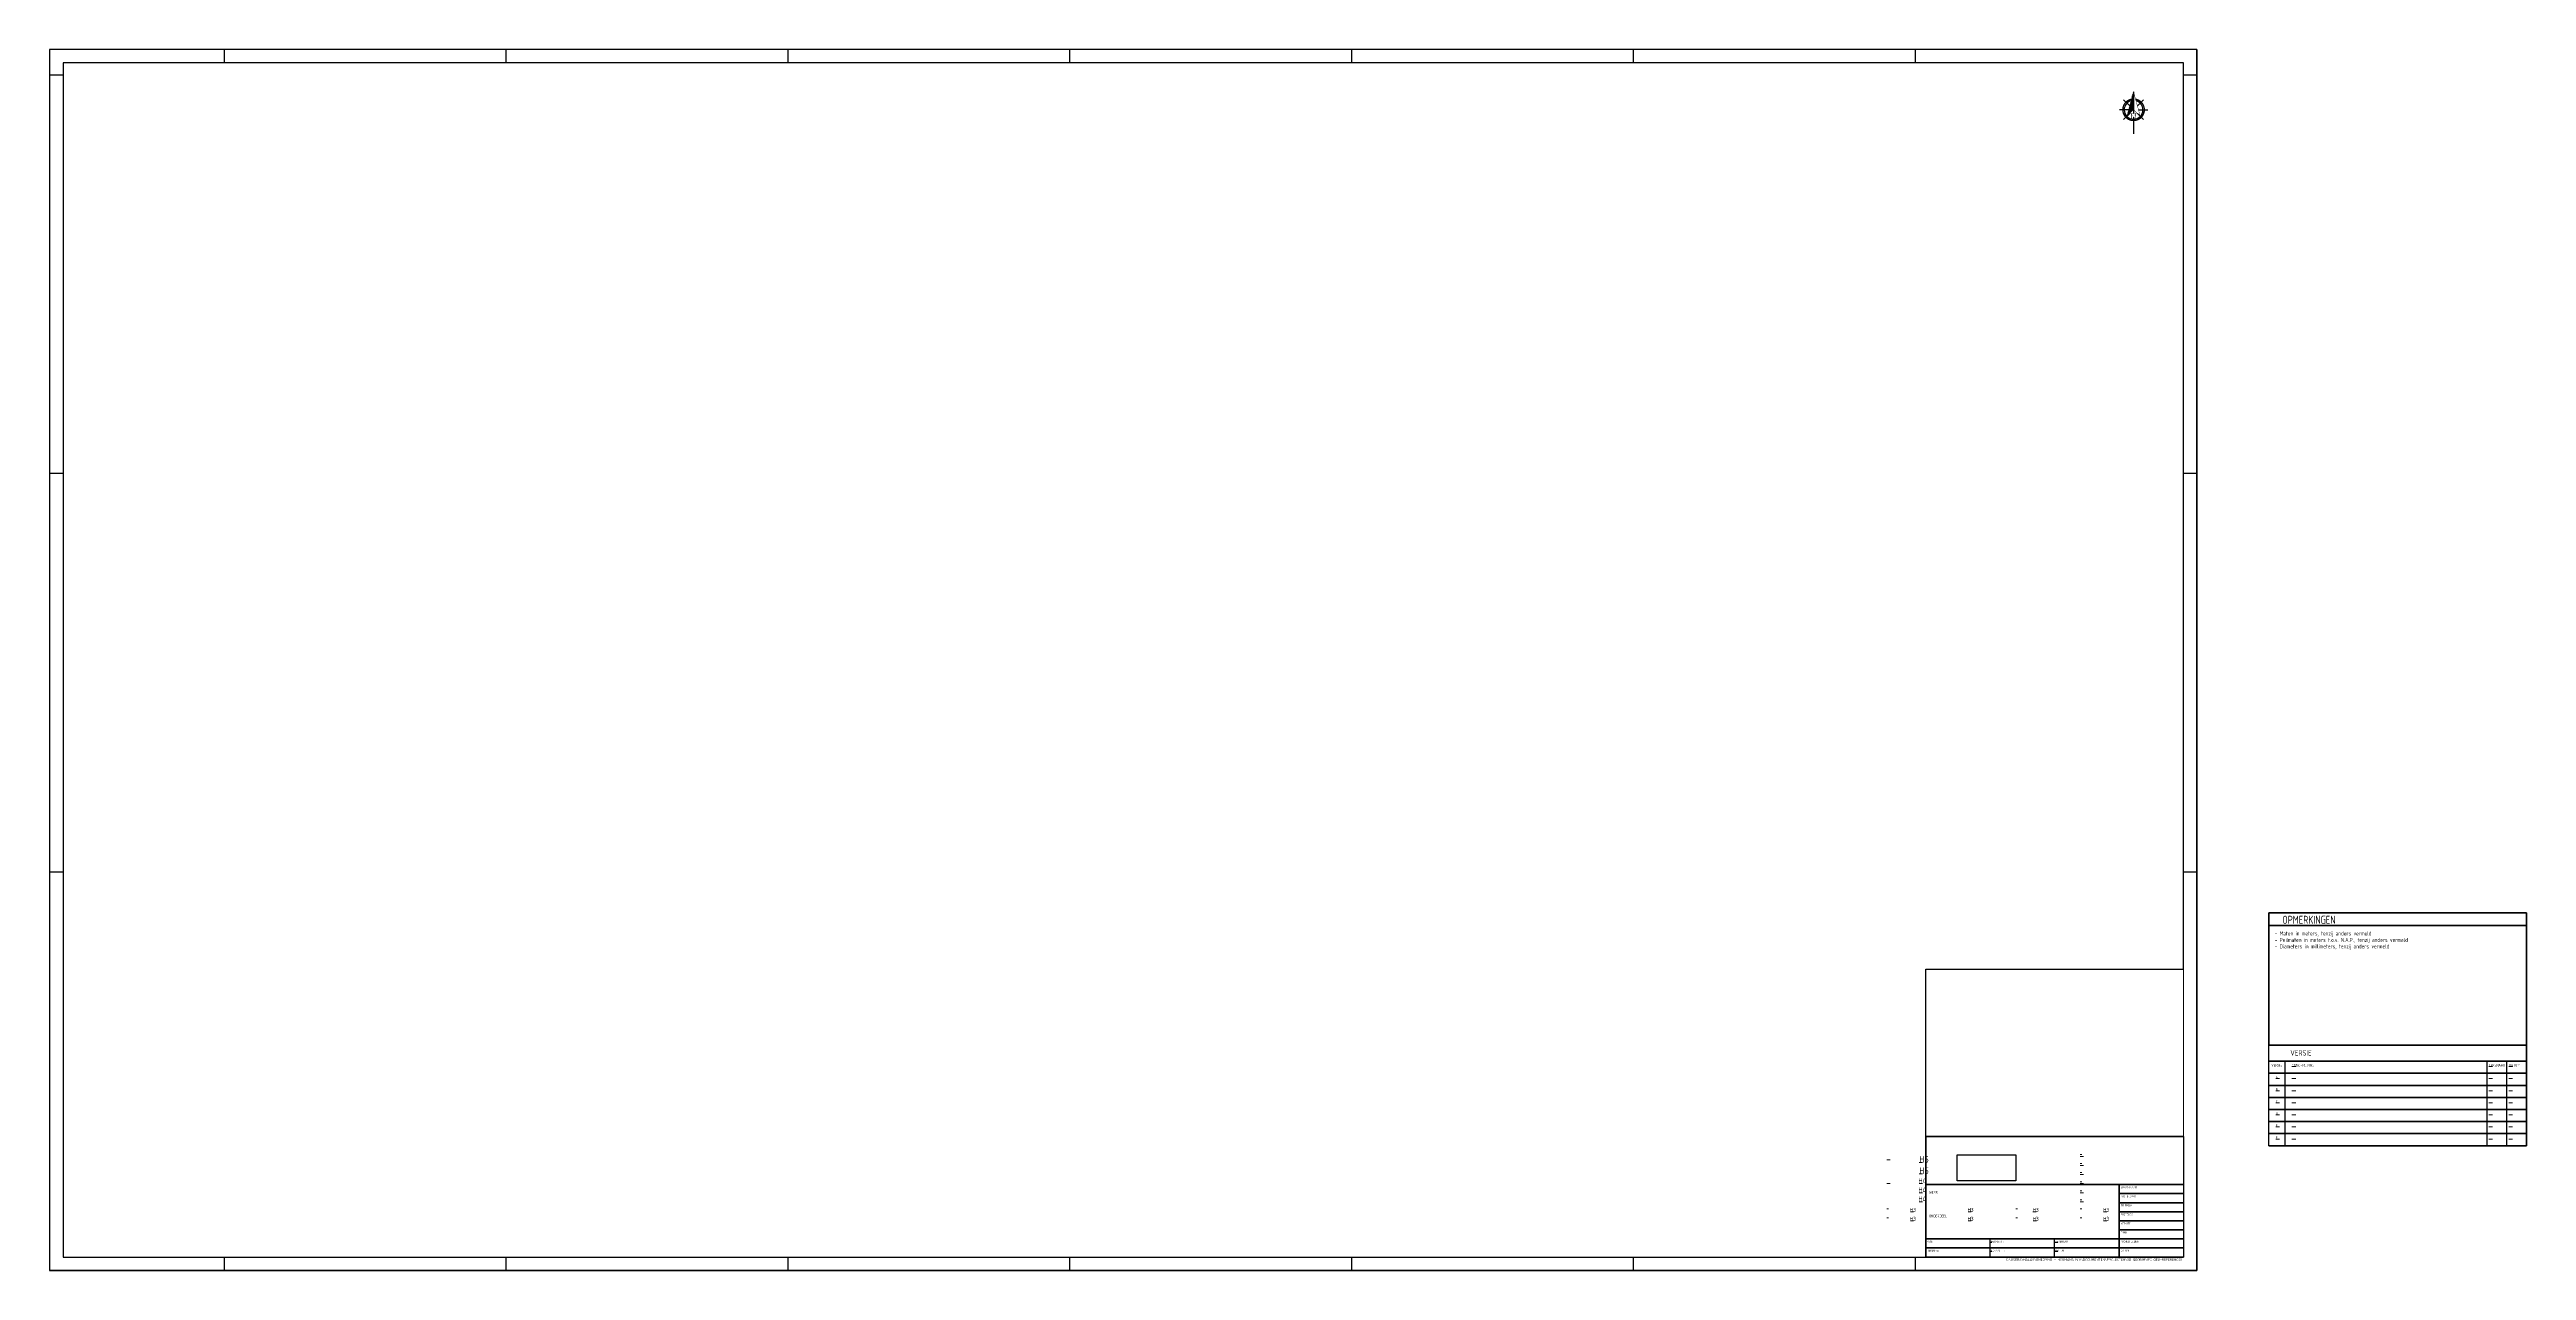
# Paper-space layout 'A0 XXL' of a CAD drawing. Header units: metres. Extents: x -382 to 1464, y -25 to 885.
import ezdxf
from ezdxf.enums import TextEntityAlignment as Align

# ---------------------------------------------------------------- set-up
doc = ezdxf.new("R2010")
doc.units = ezdxf.units.M
doc.layers.get('0').update_dxf_attribs({"lineweight": 18})
doc.layers.add('kader', color=250, linetype='Continuous')
doc.layers.add('X-XX-AL-viewports', color=250, linetype='Continuous')
doc.layers.add('X-XX-AL-A60', color=7, linetype='Continuous', lineweight=25, true_color=0x666666)
doc.layers.add('X-XX-AL-hulplijnen', color=1, linetype='Continuous', lineweight=18, plot=False)
for name, color, linetype, lineweight in [('X-XX-AL-TEKENBLAD-S', 7, 'Continuous', 25), ('X-XX-AL-TEKENBLAD_OPMERKINGEN-G', 7, 'Continuous', 25), ('X-XX-AL-TEKENBLAD_TITELBLOK-G', 7, 'Continuous', 25), ('X-XX-AL-TEKENBLAD_TITELBLOK-T', 7, 'Continuous', 25)]:
    doc.layers.add(name, color=color, linetype=linetype, lineweight=lineweight)
doc.styles.add('arial', font='NLCS-ISO.ttf')
doc.styles.add('Verdana', font='NLCS-ISO.ttf')
picture_1 = doc.add_image_def('image1.png', size_in_pixel=(400, 178))

# ---------------------------------------------------------------- blocks, each defined once
blk = doc.blocks.new('*X2')
at = {"color": 0}
for p, q in [((142.8, -426.3), (147.6, -421.4)), ((143, -425.6), (147.6, -420.9)), ((143.2, -424.8), (147.6, -420.4)), ((143.4, -424.1), (147.6, -419.8)), ((143.6, -423.4), (147.6, -419.3)), ((143.8, -422.6), (147.6, -418.8)), ((144, -421.9), (147.6, -418.2)), ((144.2, -421.2), (147.6, -417.7)), ((144.4, -420.4), (147.6, -417.2)), ((144.6, -419.7), (147.6, -416.7)), ((144.8, -419), (147.6, -416.1)), ((145, -418.3), (147.6, -415.6)), ((145.2, -417.5), (147.6, -415.1)), ((145.4, -416.8), (147.6, -414.5)), ((145.6, -416.1), (147.6, -414)), ((145.8, -415.3), (147.6, -413.5)), ((146, -414.6), (147.6, -412.9)), ((146.2, -413.9), (147.6, -412.4)), ((146.4, -413.1), (147.6, -411.9)), ((146.6, -412.4), (147.6, -411.3)), ((146.8, -411.7), (147.6, -410.8)), ((147, -411), (147.6, -410.3)), ((147.2, -410.2), (147.6, -409.8)), ((147.4, -409.5), (147.6, -409.2)), ((147.6, -408.8), (147.6, -408.7))]:
    blk.add_line(p, q, dxfattribs=at)
blk = doc.blocks.new('Npijl12')
for p, q in [((-2.9, 20.7), (-7.4, 25.2)), ((0, 31.2), (0, 15.1)), ((2.9, 20.7), (7.4, 25.2)), ((-3.7, 17.8), (-10.6, 17.8)), ((-2.9, 15), (-7.4, 10.5)), ((0, 12.3), (0, 0)), ((2.9, 15), (7.4, 10.5)), ((3.7, 17.8), (10.6, 17.8))]:
    blk.add_line(p, q)
at = {"const_width": 1}
for points in [[(-8, 17.8, 1), (8, 17.8, 0.359415), (1.5, 25.7, 1)], [(-1.5, 25.7, 0.359415), (-8, 17.8, 1)]]:
    blk.add_lwpolyline(points, format="xyb", dxfattribs=at)
for points, const_width in [([(-5, 12.9), (0, 31.2), (5, 12.9), (0, 17.8), (-5, 12.9)], 0.3), ([(-1.5, 11.9), (-1.5, 11.8), (-1.5, 11.8), (-1.5, 11.7), (-1.5, 11.7), (-1.5, 11.6), (-1.5, 11.6), (-1.5, 11.5), (-1.4, 11.5), (-1.4, 11.5), (-1.4, 11.5), (-1.3, 11.5), (-1.3, 11.5), (-1.2, 11.5), (-1.2, 11.4), (-1.1, 11.4), (-1, 11.4), (-1, 11.3), (-2.3, 11.3), (-2.3, 11.4), (-2.3, 11.4), (-2.2, 11.4), (-2.2, 11.4), (-2.1, 11.5), (-2, 11.5), (-2, 11.5), (-1.9, 11.5), (-1.9, 11.5), (-1.9, 11.5), (-1.9, 11.5), (-1.8, 11.6), (-1.8, 11.6), (-1.8, 11.6), (-1.8, 11.7), (-1.8, 11.8), (-1.8, 11.8), (-1.8, 11.9), (-1.8, 15.2), (-2.3, 15.2), (-2.3, 15.3), (-0.2, 15.3), (1.4, 13.1), (1.4, 14.7), (1.4, 14.8), (1.4, 14.8), (1.4, 14.9), (1.4, 14.9), (1.4, 15), (1.4, 15), (1.4, 15), (1.3, 15.1), (1.3, 15.1), (1.3, 15.1), (1.2, 15.1), (1.2, 15.1), (1.1, 15.1), (1, 15.2), (1, 15.2), (0.9, 15.2), (0.9, 15.2), (0.9, 15.3), (2.2, 15.3), (2.2, 15.2), (2.2, 15.2), (2.1, 15.2), (2, 15.2), (2, 15.1), (1.9, 15.1), (1.9, 15.1), (1.8, 15.1), (1.8, 15.1), (1.8, 15.1), (1.7, 15.1), (1.7, 15), (1.7, 15), (1.7, 14.9), (1.7, 14.9), (1.7, 14.8), (1.7, 14.8), (1.7, 14.7), (1.7, 11.3), (0.8, 11.3), (-1.5, 14.5), (-1.5, 11.9), (-1.5, 11.9)], 0.1)]:
    blk.add_lwpolyline(points, dxfattribs=dict(const_width=const_width))
for start, end in [(105.027, 180), (0, 74.973), (180, 0)]:
    blk.add_arc((0, 17.8), 7, start, end)
blk.add_blockref('*X2', (-147.6, 439.7))
blk = doc.blocks.new('Nieuw tekenhoofd 2-6-2017')
at = {"layer": 'X-XX-AL-TEKENBLAD_TITELBLOK-G', "linetype": 'Continuous', "lineweight": 35}
for p, q in [((0, 90), (-192, 90)), ((-192, 13.5), (-192, 90)), ((0, 54), (-192, 54)), ((-192, 54), (-48, 54)), ((-48, 0), (-48, 54)), ((-48, 47.3), (0, 47.3)), ((-48, 40.5), (0, 40.5)), ((-48, 33.8), (0, 33.8)), ((-48, 27), (0, 27)), ((-48, 20.3), (0, 20.3)), ((-192, 13.5), (0, 13.5)), ((-192, 6.8), (0, 6.8))]:
    blk.add_line(p, q, dxfattribs=at)
at = {"layer": 'X-XX-AL-TEKENBLAD_TITELBLOK-G', "linetype": 'Continuous', "lineweight": 70}
for p, q in [((-192, 54), (0, 54)), ((-192, 0), (-192, 13.5)), ((-192, 0), (0, 0))]:
    blk.add_line(p, q, dxfattribs=at)
at = {"layer": 'X-XX-AL-TEKENBLAD_TITELBLOK-G', "linetype": 'Continuous'}
for p, q in [((-48, 27), (0, 27)), ((-144, 0), (-144, 13.5)), ((-96, 0), (-96, 13.5))]:
    blk.add_line(p, q, dxfattribs=at)
at = {"layer": 'X-XX-AL-viewports'}
for points in [[(-192, 54), (-192, 90)], [(0, 90), (0, 0)], [(-192, 13.5), (-192, 54)], [(-142.8, 10.8), (-144, 10.8)], [(-142.8, 4.1), (-144, 4.1)], [(-93.6, 10.8), (-96, 10.8)], [(-93.6, 4.1), (-96, 4.1)], [(-48, 18), (-48, 9)]]:
    blk.add_lwpolyline(points, dxfattribs=at)
at = {"layer": 'X-XX-AL-TEKENBLAD_TITELBLOK-T', "linetype": 'Continuous', "style": 'arial', "width": 0.8}
for s, height, p in [('WERK', 2, (-189.6, 47.3)), ('STRAATNAAM', 1.5, (-46.8, 51.3)), ('POSTBUS NR', 1.5, (-46.8, 44.6)), ('TELEFOON', 1.5, (-46.8, 37.8)), ('ONDERDEEL', 2, (-189.6, 29.6)), ('POSTCODE', 1.5, (-46.8, 31.1)), ('WEBSITE', 1.5, (-46.8, 24.3)), ('EMAIL', 1.5, (-46.8, 17.6)), ('FASE ', 1.5, (-191.3, 10.8)), ('TEKENING', 1.5, (-190.8, 4.1)), ('FORMAAT :', 1.5, (-143.3, 10.8)), ('SCHAAL   :', 1.5, (-143.3, 4.1)), ('TEKENAAR', 1.5, (-95.3, 10.8)), ('DATUM', 1.5, (-95.3, 4.1)), ('PROJECTLEIDER', 1.5, (-46.8, 10.8)), ('DATUM', 1.5, (-46.8, 4.1))]:
    blk.add_text(s, height=height, dxfattribs=at).set_placement(p)
at = {"layer": 'X-XX-AL-TEKENBLAD_TITELBLOK-T', "insert": (-0.9, -1.9), "char_height": 1.8, "attachment_point": 6, "style": 'arial'}
blk.add_mtext('C:\\\\USERS\\\\HALA6\\\\ONEDRIVE - HEIJMANS N.V\\\\DOCUMENTEN\\\\PROJECTEN\\\\3D GEOBIM\\\\IFC GEO-REFERENCES', dxfattribs=at)
at = {"layer": 'X-XX-AL-viewports', "style": 'Verdana'}
for tag, p, height in [('PROJECT-LABEL', (-167.9, 45.2), 5), ('PROJECT-LABEL2', (-167.9, 36.9), 5), ('ONDERDEEL_1', (-167.9, 29.6), 4), ('ONDERDEEL_2', (-167.9, 22.9), 4), ('ONDERDEEL_3', (-167.9, 16.2), 4), ('TEKENING-NR', (-174.5, 1.8), 3), ('FASE', (-174.5, 8.6), 3), ('SCHAAL', (-131.8, 1.8), 3), ('FORMAAT', (-131.8, 8.6), 3), ('TEKENAAR', (-83.3, 8.6), 3), ('DATUM', (-83.3, 1.8), 3), ('PROJECTLEIDER', (-30.8, 8.6), 3), ('DAUM?', (-30.8, 1.8), 3)]:
    blk.add_attdef(tag, p, '', height=height, dxfattribs=at)
image = blk.add_image(picture_1, insert=(-168.6, 56.9), size_in_units=(43.7, 19.4))
image.dxf.flags = 7

psp = doc.layouts.new('A0 XXL')

# ---------------------------------------------------------------- linework, layer by layer
at = {"layer": 'X-XX-AL-hulplijnen'}
for points in [[(1276.8, 117.8), (1279.6, 117.8)], [(1288.8, 126.8), (1291.6, 126.8)], [(1288.8, 117.8), (1291.6, 117.8)], [(1435.5, 126.8), (1438.3, 126.8)], [(1435.5, 117.8), (1438.3, 117.8)], [(1450.4, 126.8), (1453.2, 126.8)], [(1450.4, 117.8), (1453.2, 117.8)], [(1276.8, 108.8), (1279.6, 108.8)], [(1276.8, 99.8), (1279.6, 99.8)], [(1288.8, 108.8), (1291.6, 108.8)], [(1288.8, 99.8), (1291.6, 99.8)], [(1435.5, 108.8), (1438.3, 108.8)], [(1435.5, 99.8), (1438.3, 99.8)], [(1450.4, 108.8), (1453.2, 108.8)], [(1450.4, 99.8), (1453.2, 99.8)], [(1276.8, 90.8), (1279.6, 90.8)], [(1276.8, 81.8), (1279.6, 81.8)], [(1288.8, 90.8), (1291.6, 90.8)], [(1288.8, 81.8), (1291.6, 81.8)], [(1435.5, 90.8), (1438.3, 90.8)], [(1435.5, 81.8), (1438.3, 81.8)], [(1450.4, 90.8), (1453.2, 90.8)], [(1450.4, 81.8), (1453.2, 81.8)], [(989.4, 57.3), (987, 57.3)], [(1132.2, 61.3), (1131, 61.3)], [(1133.4, 59.8), (1131, 59.8)], [(1276.8, 72.8), (1279.6, 72.8)], [(1288.8, 72.8), (1291.6, 72.8)], [(1435.5, 72.8), (1438.3, 72.8)], [(1450.4, 72.8), (1453.2, 72.8)], [(989.4, 39.6), (987, 39.6)], [(1013.5, 55.2), (1011.1, 55.2)], [(1013.5, 46.8), (1011.1, 46.8)], [(1013.5, 39.6), (1011.1, 39.6)], [(1132.2, 54.5), (1131, 54.5)], [(1133.4, 53.1), (1131, 53.1)], [(1132.2, 47.8), (1131, 47.8)], [(1133.4, 46.3), (1131, 46.3)], [(1132.2, 41), (1131, 41)], [(1133.4, 39.6), (1131, 39.6)], [(988.2, 20.8), (987, 20.8)], [(1006.9, 18.5), (1004.5, 18.5)], [(1013.5, 32.8), (1011.1, 32.8)], [(1013.5, 26.1), (1011.1, 26.1)], [(1049.9, 18.5), (1047.5, 18.5)], [(1084.2, 20.8), (1083, 20.8)], [(1098.1, 18.5), (1095.7, 18.5)], [(1132.2, 34.3), (1131, 34.3)], [(1133.4, 32.8), (1131, 32.8)], [(1132.2, 27.5), (1131, 27.5)], [(1133.4, 26.1), (1131, 26.1)], [(1132.2, 20.8), (1131, 20.8)], [(1150.9, 18.5), (1148.5, 18.5)], [(988.2, 14), (987, 14)], [(1006.9, 11.8), (1004.5, 11.8)], [(1049.9, 11.8), (1047.5, 11.8)], [(1084.2, 14), (1083, 14)], [(1098.4, 11.8), (1096, 11.8)], [(1132.2, 14), (1131, 14)], [(1150.9, 11.8), (1148.5, 11.8)]]:
    psp.add_lwpolyline(points, dxfattribs=at)
at = {"layer": 'X-XX-AL-TEKENBLAD-S'}
for p, q in [((-252, 884.8), (-252, 874.8)), ((-42, 884.8), (-42, 874.8)), ((168, 884.8), (168, 874.8)), ((378, 884.8), (378, 874.8)), ((588, 884.8), (588, 874.8)), ((798, 884.8), (798, 874.8)), ((1008, 884.8), (1008, 874.8)), ((1218, 884.8), (1218, -25.2)), ((-372, 865.8), (-382, 865.8)), ((1218, 865.8), (1208, 865.8)), ((-372, 568.8), (-382, 568.8)), ((1218, 568.8), (1208, 568.8)), ((-372, 271.8), (-382, 271.8)), ((1218, 271.8), (1208, 271.8)), ((-252, -15.2), (-252, -25.2)), ((-42, -15.2), (-42, -25.2)), ((168, -15.2), (168, -25.2)), ((378, -15.2), (378, -25.2)), ((588, -15.2), (588, -25.2)), ((798, -15.2), (798, -25.2)), ((1008, -15.2), (1008, -25.2)), ((1218, -25.2), (-382, -25.2))]:
    psp.add_line(p, q, dxfattribs=at)
for points in [[(-382, -25.2), (1218, -25.2), (1218, 884.8), (-382, 884.8)], [(-372, -15.2), (1016, -15.2), (1016, 199.4), (1208, 199.4), (1208, 874.8), (-372, 874.8)]]:
    psp.add_lwpolyline(points, close=True, dxfattribs=at)
at = {"layer": 'X-XX-AL-TEKENBLAD_OPMERKINGEN-G', "linetype": 'Continuous', "lineweight": 70}
psp.add_line((1271.5, 142.8), (1271.5, 241.5), dxfattribs=at)
at = {"layer": 'X-XX-AL-TEKENBLAD_TITELBLOK-G', "linetype": 'Continuous', "lineweight": 70}
for p, q in [((1271.5, 241.5), (1463.5, 241.5)), ((1271.5, 231.9), (1463.5, 231.9)), ((1271.5, 142.8), (1463.5, 142.8)), ((1271.5, 130.8), (1463.5, 130.8)), ((1271.5, 121.8), (1463.5, 121.8)), ((1271.5, 112.8), (1463.5, 112.8)), ((1271.5, 103.8), (1463.5, 103.8)), ((1271.5, 94.8), (1463.5, 94.8)), ((1271.5, 85.8), (1463.5, 85.8)), ((1271.5, 76.8), (1463.5, 76.8)), ((1463.5, 67.8), (1271.5, 67.8))]:
    psp.add_line(p, q, dxfattribs=at)
at = {"layer": 'X-XX-AL-TEKENBLAD_TITELBLOK-G', "linetype": 'Continuous'}
for p, q in [((1283.5, 130.8), (1283.5, 67.8)), ((1433.9, 130.8), (1433.9, 67.8)), ((1448.7, 130.8), (1448.7, 67.8))]:
    psp.add_line(p, q, dxfattribs=at)
at = {"layer": 'X-XX-AL-TEKENBLAD_TITELBLOK-G', "linetype": 'Continuous', "lineweight": 70}
psp.add_lwpolyline([(1463.5, 241.5), (1463.5, 67.8)], dxfattribs=at)
at = {"layer": 'X-XX-AL-viewports'}
psp.add_lwpolyline([(1271.5, 67.8), (1271.5, 151.8)], dxfattribs=at)

# ---------------------------------------------------------------- block references
at = {"layer": 'kader'}
psp.add_blockref('Npijl12', (1170.8, 822.1), dxfattribs=at)
at = {"layer": 'X-XX-AL-A60'}
psp.add_blockref('Nieuw tekenhoofd 2-6-2017', (1208, -15.2), dxfattribs=at)

# ---------------------------------------------------------------- texts
at = {"layer": 'X-XX-AL-hulplijnen', "style": 'arial', "width": 0.8}
for s, height, p in [('H5', 5, (1011.1, 55.2)), ('H4', 4, (1010.4, 39.6)), ('H5', 5, (1011.1, 46.8)), ('H3', 3, (1004.2, 18.5)), ('H4', 4, (1010.4, 32.8)), ('H4', 4, (1010.4, 26.1)), ('H3', 3, (1047.2, 18.5)), ('H3', 3, (1095.7, 18.5)), ('H3', 3, (1148.2, 18.5)), ('H3', 3, (1004.2, 11.8)), ('H3', 3, (1047.2, 11.8)), ('H3', 3, (1095.7, 11.8)), ('H3', 3, (1148.2, 11.8))]:
    psp.add_text(s, height=height, dxfattribs=at).set_placement(p)
at = {"layer": 'X-XX-AL-TEKENBLAD_TITELBLOK-G', "linetype": 'Continuous', "lineweight": 70, "style": 'arial', "width": 0.8}
for s, p in [('- Maten in meters, tenzij anders vermeld', (1276, 224.5)), ('- Peilmaten in meters t.o.v. N.A.P., tenzij anders vermeld', (1276, 219.7)), ('- Diameters in millimeters, tenzij anders vermeld', (1276, 214.9))]:
    psp.add_text(s, height=3, dxfattribs=at).set_placement(p)
psp.add_text('OPMERKINGEN', height=6, dxfattribs=at).set_placement((1301.5, 233.2), align=Align.CENTER)
at = {"layer": 'X-XX-AL-TEKENBLAD_TITELBLOK-T', "linetype": 'Continuous', "style": 'arial', "width": 0.8}
psp.add_text('VERSIE', height=4, dxfattribs=at).set_placement((1295.5, 137), align=Align.MIDDLE_CENTER)
for s, p in [('VERSIE', (1277.5, 126.8)), ('A', (1277.5, 117.8)), ('B', (1277.5, 108.8)), ('D', (1277.5, 90.8)), ('C', (1277.5, 99.8)), ('E', (1277.5, 81.8)), ('F', (1277.5, 72.8))]:
    psp.add_text(s, height=2, dxfattribs=at).set_placement(p, align=Align.CENTER)
for s, p in [('OMSCHRIJVING', (1288.8, 126.8)), ('TEKENAAR', (1435.5, 126.8)), ('DATUM', (1450.4, 126.8))]:
    psp.add_text(s, height=2, dxfattribs=at).set_placement(p)

# ---------------------------------------------------------------- viewports
at = {"layer": 'X-XX-AL-viewports'}
psp.add_viewport(center=(418, 429.8), size=(1580, 890), view_center_point=(-9.49, -3.32), view_height=50.3974, dxfattribs=at)

doc.saveas('drawing.dxf')
